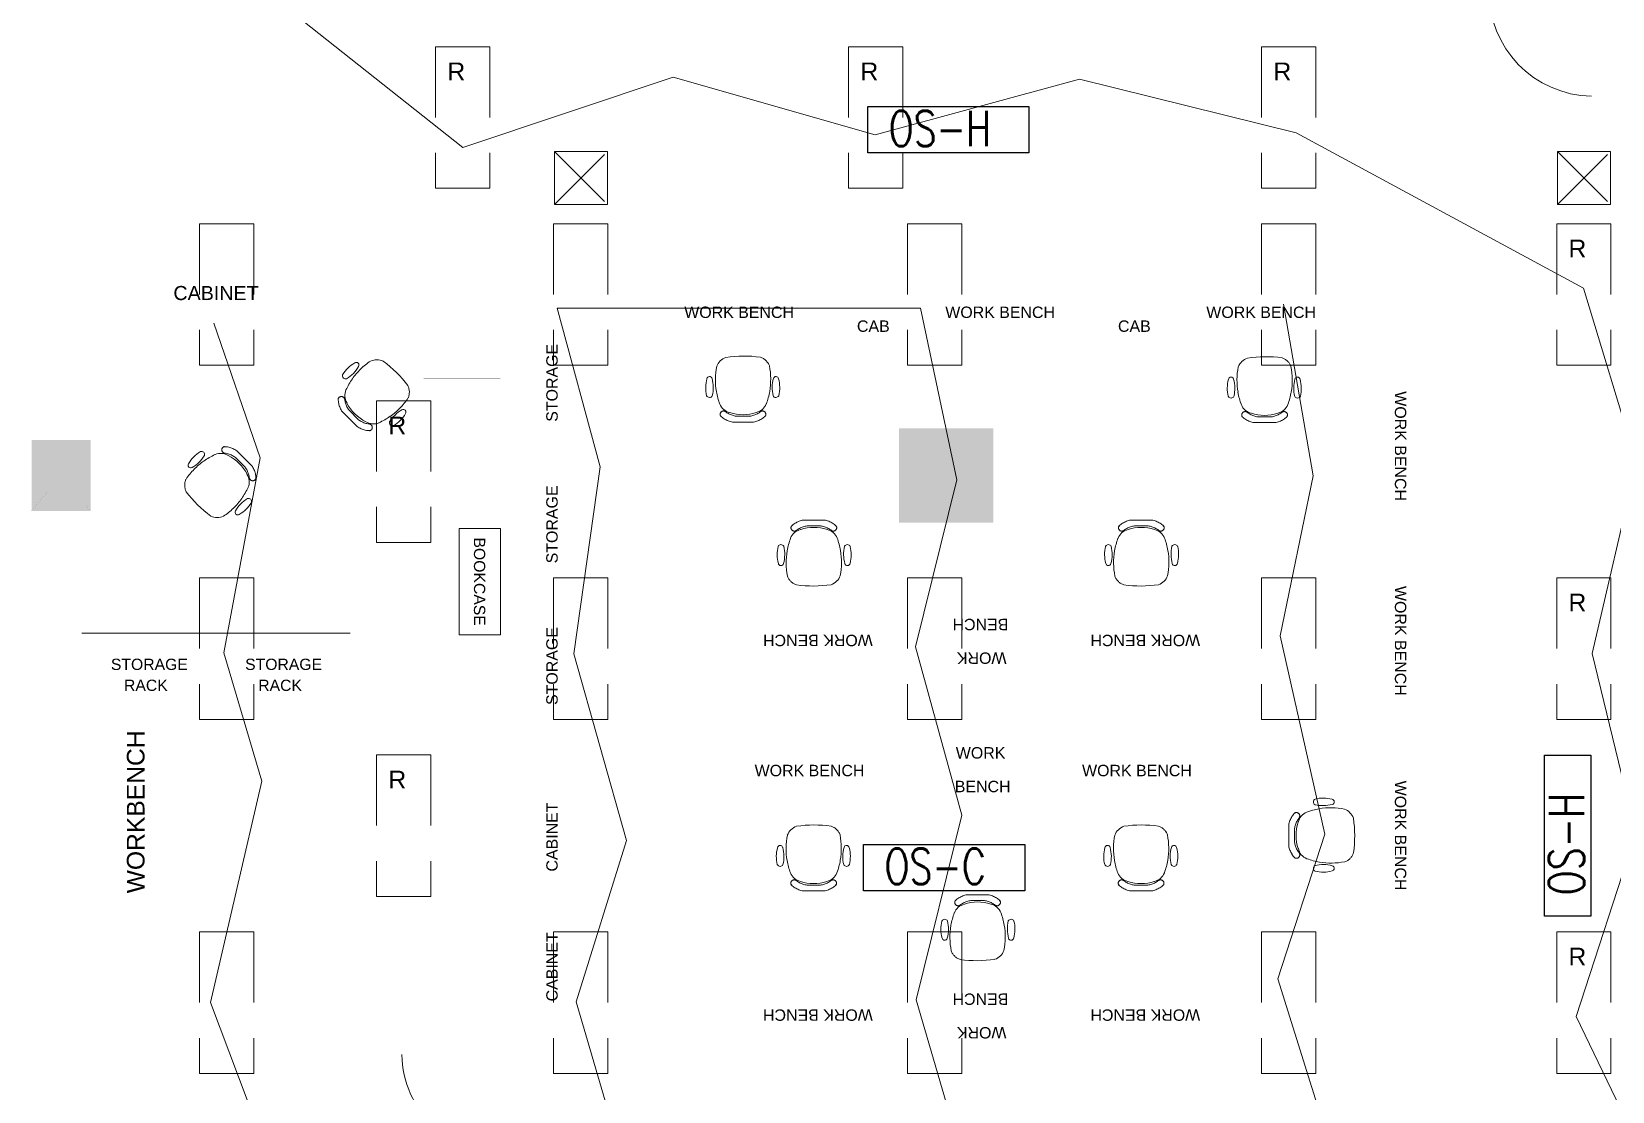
# Model space of a CAD drawing. Extents: x -6172 to 8039, y -4082 to 1639.
# Drawn here: x -202 to 334, y -133 to 226 of the extents above; entities that cross this region are included whole.
import ezdxf
from ezdxf.enums import TextEntityAlignment as Align

# ---------------------------------------------------------------- set-up
doc = ezdxf.new("R2010")
doc.units = 0
doc.header["$LTSCALE"] = 96
doc.header["$MEASUREMENT"] = 0
doc.linetypes.add('SHORT_DASHES', pattern=[0.375, 0.25, -0.125])
doc.layers.get('0').update_dxf_attribs({"linetype": 'CONTINUOUS', "lineweight": 0})
for name, color, linetype, lineweight in [('21', 7, 'CONTINUOUS', 0), ('A-DOOR', 2, 'CONTINUOUS', 0), ('A-FURN-BOOK', 2, 'CONTINUOUS', 0), ('A-FURN-CHAR', 3, 'CONTINUOUS', 0), ('A-FURN-FILE', 3, 'CONTINUOUS', 0), ('A-FURN-PNLS', 2, 'CONTINUOUS', 0), ('A-FURN-WKSF', 3, 'CONTINUOUS', 0), ('A-GRID-COLS', 2, 'CONTINUOUS', 0), ('A-PATT-WALL', 1, 'CONTINUOUS', 0), ('A-WALL-FULL', 6, 'CONTINUOUS', 0), ('FLT-Bus 1', 10, 'CONTINUOUS', 0), ('FLT-Bus 6', 190, 'CONTINUOUS', 0), ('NTS_NOT_TO_STANDARDS', 7, 'CONTINUOUS', 0)]:
    doc.layers.add(name, color=color, linetype=linetype, lineweight=lineweight)
doc.layers.add('FLT-Occupancy-Sensor', color=160, linetype='CONTINUOUS')
doc.styles.add('ARIAL', font='ARIAL', dxfattribs={"height": 0.2})
doc.styles.add('SIM-00', font='SIMPLEX.SHX', dxfattribs={"width": 0.75})

# ---------------------------------------------------------------- blocks, each defined once
blk = doc.blocks.new('ZZ000001')
at = {"layer": '21', "color": 7, "linetype": 'SHORT_DASHES'}
for p, q in [((-65.12, 220.95), (-65.12, 172.95)), ((-65.12, 220.95), (-46.75, 220.95)), ((-46.75, 220.95), (-46.75, 172.95)), ((74.89, 220.95), (74.89, 172.95)), ((74.89, 220.95), (93.26, 220.95)), ((93.26, 220.95), (93.26, 172.95)), ((214.89, 220.95), (214.89, 172.95)), ((214.89, 220.95), (233.27, 220.95)), ((233.27, 220.95), (233.27, 172.95)), ((-24.87, 167.45), (-6.87, 185.45)), ((-24.87, 185.45), (-6.87, 167.45)), ((-24.87, 167.45), (-24.87, 185.45)), ((-24.87, 185.45), (-6.87, 185.45)), ((-6.87, 167.45), (-6.87, 185.45)), ((315.15, 167.45), (333.15, 185.45)), ((315.15, 185.45), (333.15, 167.45)), ((315.15, 167.45), (315.15, 185.45)), ((315.15, 185.45), (333.15, 185.45)), ((333.15, 167.45), (333.15, 185.45)), ((-65.12, 172.95), (-46.75, 172.95)), ((74.89, 172.95), (93.26, 172.95)), ((214.89, 172.95), (233.27, 172.95)), ((-24.87, 167.45), (-6.87, 167.45)), ((315.15, 167.45), (333.15, 167.45)), ((-145.12, 160.95), (-145.12, 112.95)), ((-145.12, 160.95), (-126.75, 160.95)), ((-126.75, 160.95), (-126.75, 112.95)), ((-25.12, 160.95), (-25.12, 112.95)), ((-25.12, 160.95), (-6.74, 160.95)), ((-6.74, 160.95), (-6.74, 112.95)), ((94.89, 160.95), (94.89, 112.95)), ((94.89, 160.95), (113.26, 160.95)), ((113.26, 160.95), (113.26, 112.95)), ((214.89, 160.95), (214.89, 112.95)), ((214.89, 160.95), (233.27, 160.95)), ((233.27, 160.95), (233.27, 112.95)), ((314.9, 160.95), (314.9, 112.95)), ((314.9, 160.95), (333.27, 160.95)), ((333.27, 160.95), (333.27, 112.95)), ((-145.12, 112.95), (-126.75, 112.95)), ((-25.12, 112.95), (-6.74, 112.95)), ((94.89, 112.95), (113.26, 112.95)), ((214.89, 112.95), (233.27, 112.95)), ((314.9, 112.95), (333.27, 112.95)), ((-85.12, 100.95), (-85.12, 52.94)), ((-85.12, 100.95), (-66.75, 100.95)), ((-66.75, 100.95), (-66.75, 52.94)), ((-85.12, 52.94), (-66.75, 52.94)), ((-145.12, 40.94), (-145.12, -7.06)), ((-145.12, 40.94), (-126.75, 40.94)), ((-126.75, 40.94), (-126.75, -7.06)), ((-25.12, 40.94), (-25.12, -7.06)), ((-25.12, 40.94), (-6.74, 40.94)), ((-6.74, 40.94), (-6.74, -7.06)), ((94.89, 40.94), (94.89, -7.06)), ((94.89, 40.94), (113.26, 40.94)), ((113.26, 40.94), (113.26, -7.06)), ((214.89, 40.94), (214.89, -7.06)), ((214.89, 40.94), (233.27, 40.94)), ((233.27, 40.94), (233.27, -7.06)), ((314.9, 40.94), (314.9, -7.06)), ((314.9, 40.94), (333.27, 40.94)), ((333.27, 40.94), (333.27, -7.06)), ((-145.12, -7.06), (-126.75, -7.06)), ((-25.12, -7.06), (-6.74, -7.06)), ((94.89, -7.06), (113.26, -7.06)), ((214.89, -7.06), (233.27, -7.06)), ((314.9, -7.06), (333.27, -7.06)), ((-85.12, -19.06), (-85.12, -67.06)), ((-85.12, -19.06), (-66.75, -19.06)), ((-66.75, -19.06), (-66.75, -67.06)), ((-85.12, -67.06), (-66.75, -67.06)), ((-145.12, -79.06), (-145.12, -127.07)), ((-145.12, -79.06), (-126.75, -79.06)), ((-126.75, -79.06), (-126.75, -127.07)), ((-25.12, -79.06), (-25.12, -127.07)), ((-25.12, -79.06), (-6.74, -79.06)), ((-6.74, -79.06), (-6.74, -127.07)), ((94.89, -79.06), (94.89, -127.07)), ((94.89, -79.06), (113.26, -79.06)), ((113.26, -79.06), (113.26, -127.07)), ((214.89, -79.06), (214.89, -127.07)), ((214.89, -79.06), (233.27, -79.06)), ((233.27, -79.06), (233.27, -127.07)), ((314.9, -79.06), (314.9, -127.07)), ((314.9, -79.06), (333.27, -79.06)), ((333.27, -79.06), (333.27, -127.07)), ((-145.12, -127.07), (-126.75, -127.07)), ((-25.12, -127.07), (-6.74, -127.07)), ((94.89, -127.07), (113.26, -127.07)), ((214.89, -127.07), (233.27, -127.07)), ((314.9, -127.07), (333.27, -127.07))]:
    blk.add_line(p, q, dxfattribs=at)
at = {"layer": '21', "color": 7, "linetype": 'SHORT_DASHES', "style": 'ARIAL'}
for p in [(-61.12, 209.58), (78.89, 209.58), (218.89, 209.58), (318.9, 149.57), (-81.12, 89.57), (318.9, 29.57), (-81.12, -30.44), (318.9, -90.44)]:
    blk.add_text('R', height=6, dxfattribs=at).set_placement(p)
blk = doc.blocks.new('ZZ000047')
at = {"layer": 'A-FURN-CHAR', "color": 8, "linetype": 'Continuous'}
for p, q in [((176.33, -63.23), (171.71, -63.23)), ((170.43, -65.2), (177.61, -65.2))]:
    blk.add_line(p, q, dxfattribs=at)
for centre, radius, start, end in [((174.31, -84.36), 41.53, 82.2403, 98.4682), ((188.05, -50.84), 23.4, 168.7952, 179.3789), ((170.01, -48.27), 5.3, 110.1727, 158.1288), ((178.24, -48.08), 5.14, 58.5538, 70.7376), ((178.29, -47.99), 5.04, 46.2029, 58.5517), ((178.35, -47.93), 4.96, 33.7159, 46.1974), ((178.38, -47.91), 4.91, 21.1507, 33.7063), ((160, -50.75), 23.4, 0.6235, 11.2042), ((172.95, -53.53), 11.58, 164.8601, 193.6697), ((162.65, -50.65), 0.891, 12.9938, 170.677), ((152.36, -53.55), 11.58, 346.3325, 15.5354), ((188.29, -50.84), 23.64, 179.3847, 189.8979), ((159.76, -50.75), 23.64, 350.1071, 0.6174), ((195.47, -53.55), 11.58, 164.467, 193.6699), ((185.18, -50.65), 0.891, 9.3254, 167.0085), ((174.88, -53.53), 11.58, 346.3326, 15.1422), ((162.66, -55.78), 1.08, 206.6789, 332.1039), ((188.67, -50.77), 24.02, 189.9022, 200.3038), ((159.39, -50.68), 24.02, 339.7042, 350.1031), ((185.17, -55.78), 1.08, 207.8985, 333.3234), ((170.53, -57.36), 4.73, 201.7202, 257.8365), ((167.41, -62.61), 1.14, 168.0972, 179.4295), ((167.4, -62.61), 1.13, 179.4292, 190.8271), ((167.39, -62.61), 1.12, 190.8283, 202.2768), ((167.42, -62.61), 1.15, 156.8329, 168.0953), ((167.39, -62.61), 1.11, 202.2812, 213.7574), ((167.43, -62.61), 1.16, 145.6342, 156.833), ((167.43, -62.62), 1.16, 134.4866, 145.6376), ((171.75, -57.71), 7.59, 225.9465, 237.2951), ((167.43, -62.62), 1.17, 123.3666, 134.4923), ((167.43, -62.62), 1.17, 112.2402, 123.3667), ((167.43, -62.62), 1.16, 101.0905, 112.244), ((167.43, -62.61), 1.16, 89.8912, 101.0941), ((167.43, -62.6), 1.15, 78.624, 89.8912), ((171.82, -57.59), 7.73, 237.288, 248.4973), ((167.43, -62.59), 1.13, 67.2863, 78.6237), ((167.44, -62.58), 1.13, 55.8858, 67.2879), ((172.8, -55.7), 7.59, 231.2278, 241.3838), ((172.86, -55.58), 7.73, 241.3784, 251.4129), ((173.93, -48.64), 14.08, 251.7942, 288.9004), ((172.89, -55.5), 7.82, 251.4066, 261.3663), ((175.15, -55.5), 7.82, 278.6359, 288.5956), ((175.18, -55.58), 7.73, 288.5893, 298.6238), ((177.52, -57.32), 4.73, 282.1659, 338.2822), ((175.25, -55.7), 7.59, 298.6187, 308.7747), ((176.22, -57.59), 7.73, 291.5047, 302.7141), ((180.61, -62.58), 1.13, 112.7157, 124.1178), ((180.61, -62.59), 1.13, 101.3776, 112.715), ((180.61, -62.6), 1.15, 90.1134, 101.3806), ((176.3, -57.71), 7.59, 302.7072, 314.0557), ((180.61, -62.61), 1.16, 78.9075, 90.1105), ((180.61, -62.62), 1.16, 67.7588, 78.9124), ((180.61, -62.62), 1.17, 56.6334, 67.76), ((180.61, -62.62), 1.17, 45.5123, 56.6379), ((180.61, -62.62), 1.16, 34.3651, 45.5162), ((180.62, -62.61), 1.16, 23.1686, 34.3674), ((180.66, -62.61), 1.11, 326.2436, 337.7197), ((180.63, -62.61), 1.15, 11.9066, 23.169), ((180.65, -62.61), 1.12, 337.7269, 349.1754), ((180.64, -62.61), 1.14, 0.5741, 11.9064), ((180.65, -62.61), 1.13, 349.1746, 0.5725), ((171.85, -57.52), 7.8, 248.4885, 259.6235), ((176.19, -57.52), 7.8, 280.379, 291.514)]:
    blk.add_arc(centre, radius, start, end, dxfattribs=at)
blk = doc.blocks.new('ZZ000048')
at = {"layer": 'A-FURN-CHAR', "color": 8, "linetype": 'Continuous'}
for p, q in [((65.34, -63.23), (60.72, -63.23)), ((59.44, -65.2), (66.61, -65.2))]:
    blk.add_line(p, q, dxfattribs=at)
for centre, radius, start, end in [((63.32, -84.36), 41.53, 82.2403, 98.4682), ((77.06, -50.84), 23.4, 168.7952, 179.3789), ((59.02, -48.27), 5.3, 110.1727, 158.1288), ((67.24, -48.08), 5.14, 58.5538, 70.7376), ((67.3, -47.99), 5.04, 46.2029, 58.5517), ((67.35, -47.93), 4.96, 33.7159, 46.1974), ((67.39, -47.91), 4.91, 21.1507, 33.7063), ((49.01, -50.75), 23.4, 0.6235, 11.2042), ((61.95, -53.53), 11.58, 164.8601, 193.6697), ((51.65, -50.65), 0.891, 12.9938, 170.677), ((41.37, -53.55), 11.58, 346.3325, 15.5354), ((77.3, -50.84), 23.64, 179.3847, 189.8979), ((48.77, -50.75), 23.64, 350.1071, 0.6174), ((84.48, -53.55), 11.58, 164.467, 193.6699), ((74.19, -50.65), 0.891, 9.3254, 167.0085), ((63.89, -53.53), 11.58, 346.3326, 15.1422), ((51.67, -55.78), 1.08, 206.6789, 332.1039), ((77.67, -50.77), 24.02, 189.9022, 200.3038), ((48.4, -50.68), 24.02, 339.7042, 350.1031), ((74.18, -55.78), 1.08, 207.8985, 333.3234), ((59.54, -57.36), 4.73, 201.7202, 257.8365), ((56.41, -62.61), 1.14, 168.0972, 179.4295), ((56.4, -62.61), 1.13, 179.4292, 190.8271), ((56.42, -62.61), 1.15, 156.8329, 168.0953), ((56.4, -62.61), 1.12, 190.8283, 202.2768), ((56.39, -62.61), 1.11, 202.2812, 213.7574), ((56.43, -62.61), 1.16, 145.6342, 156.833), ((56.44, -62.62), 1.16, 134.4866, 145.6376), ((60.75, -57.71), 7.59, 225.9465, 237.2951), ((56.44, -62.62), 1.17, 123.3666, 134.4923), ((56.44, -62.62), 1.17, 112.2402, 123.3667), ((56.44, -62.62), 1.16, 101.0905, 112.244), ((56.44, -62.61), 1.16, 89.8912, 101.0941), ((56.44, -62.6), 1.15, 78.624, 89.8912), ((60.83, -57.59), 7.73, 237.288, 248.4973), ((56.44, -62.59), 1.13, 67.2863, 78.6237), ((56.44, -62.58), 1.13, 55.8858, 67.2879), ((61.8, -55.7), 7.59, 231.2278, 241.3838), ((61.87, -55.58), 7.73, 241.3784, 251.4129), ((62.94, -48.64), 14.08, 251.7942, 288.9004), ((61.9, -55.5), 7.82, 251.4066, 261.3663), ((64.16, -55.5), 7.82, 278.6359, 288.5956), ((64.19, -55.58), 7.73, 288.5893, 298.6238), ((66.52, -57.32), 4.73, 282.1659, 338.2822), ((64.25, -55.7), 7.59, 298.6187, 308.7747), ((65.23, -57.59), 7.73, 291.5047, 302.7141), ((69.61, -62.58), 1.13, 112.7157, 124.1178), ((69.62, -62.59), 1.13, 101.3776, 112.715), ((69.62, -62.6), 1.15, 90.1134, 101.3806), ((65.3, -57.71), 7.59, 302.7072, 314.0557), ((69.62, -62.61), 1.16, 78.9075, 90.1105), ((69.62, -62.62), 1.16, 67.7588, 78.9124), ((69.61, -62.62), 1.17, 56.6334, 67.76), ((69.61, -62.62), 1.17, 45.5123, 56.6379), ((69.62, -62.62), 1.16, 34.3651, 45.5162), ((69.62, -62.61), 1.16, 23.1686, 34.3674), ((69.66, -62.61), 1.11, 326.2436, 337.7197), ((69.63, -62.61), 1.15, 11.9066, 23.169), ((69.66, -62.61), 1.12, 337.7269, 349.1754), ((69.64, -62.61), 1.14, 0.5741, 11.9064), ((69.65, -62.61), 1.13, 349.1746, 0.5725), ((60.86, -57.52), 7.8, 248.4885, 259.6235), ((65.2, -57.52), 7.8, 280.379, 291.514)]:
    blk.add_arc(centre, radius, start, end, dxfattribs=at)
blk = doc.blocks.new('ZZ000049')
at = {"layer": 'A-FURN-CHAR', "color": 8, "linetype": 'Continuous'}
for p, q in [((122.19, -66.47), (115.02, -66.47)), ((116.29, -68.44), (120.91, -68.44))]:
    blk.add_line(p, q, dxfattribs=at)
for centre, radius, start, end in [((111.98, -69.06), 1.13, 169.1746, 180.5725), ((111.99, -69.06), 1.14, 180.5741, 191.9064), ((111.97, -69.06), 1.12, 157.7269, 169.1754), ((112, -69.06), 1.15, 191.9066, 203.169), ((111.97, -69.06), 1.11, 146.2435, 157.7197), ((112.01, -69.05), 1.16, 203.1686, 214.3674), ((116.33, -73.95), 7.59, 122.7072, 134.0557), ((116.4, -74.07), 7.73, 111.5047, 122.7141), ((117.38, -75.96), 7.59, 118.6188, 128.7747), ((116.43, -74.14), 7.8, 100.379, 111.514), ((117.44, -76.08), 7.73, 108.5893, 118.6239), ((118.69, -83.02), 14.08, 71.7942, 108.9004), ((117.47, -76.17), 7.82, 98.6359, 108.5957), ((119.73, -76.17), 7.82, 71.4066, 81.3663), ((120.77, -74.14), 7.8, 68.4885, 79.6235), ((119.76, -76.08), 7.73, 61.3784, 71.4129), ((119.83, -75.96), 7.59, 51.2278, 61.3838), ((120.8, -74.07), 7.73, 57.288, 68.4973), ((120.88, -73.95), 7.59, 45.9465, 57.2951), ((125.2, -69.05), 1.16, 325.6342, 336.833), ((125.24, -69.05), 1.11, 22.2813, 33.7574), ((125.21, -69.06), 1.15, 336.8329, 348.0953), ((125.23, -69.06), 1.12, 10.8283, 22.2768), ((125.23, -69.06), 1.13, 359.4292, 10.8271), ((125.22, -69.06), 1.14, 348.0972, 359.4295), ((107.45, -75.88), 1.08, 27.8985, 153.3234), ((133.23, -80.98), 24.02, 159.7041, 170.1031), ((115.11, -74.34), 4.73, 102.1659, 158.2822), ((112.01, -69.05), 1.16, 214.3651, 225.5162), ((112.02, -69.05), 1.17, 225.5123, 236.6379), ((112.02, -69.05), 1.17, 236.6334, 247.76), ((112.02, -69.05), 1.16, 247.7588, 258.9124), ((112.01, -69.06), 1.16, 258.9075, 270.1105), ((112.01, -69.07), 1.15, 270.1134, 281.3806), ((112.02, -69.08), 1.13, 281.3776, 292.715), ((112.02, -69.09), 1.13, 292.7157, 304.1178), ((122.09, -74.31), 4.73, 21.7202, 77.8365), ((125.19, -69.09), 1.13, 235.8858, 247.2879), ((125.19, -69.08), 1.13, 247.2863, 258.6237), ((125.19, -69.07), 1.15, 258.624, 269.8912), ((125.19, -69.06), 1.16, 269.8912, 281.0941), ((125.19, -69.05), 1.16, 281.0905, 292.244), ((125.19, -69.05), 1.17, 292.2402, 303.3667), ((125.19, -69.04), 1.17, 303.3666, 314.4923), ((125.19, -69.05), 1.16, 314.4866, 325.6376), ((103.96, -80.89), 24.02, 9.9022, 20.3038), ((129.97, -75.88), 1.08, 26.6789, 152.1039), ((117.74, -78.13), 11.58, 166.3326, 195.1422), ((97.15, -78.11), 11.58, 344.467, 13.6699), ((132.86, -80.92), 23.64, 170.1071, 180.6174), ((104.33, -80.82), 23.64, 359.3847, 9.8979), ((140.27, -78.11), 11.58, 166.3325, 195.5354), ((119.68, -78.13), 11.58, 344.8601, 13.6697), ((107.44, -81.01), 0.891, 189.3254, 347.0085), ((132.62, -80.92), 23.4, 180.6235, 191.2042), ((114.24, -83.76), 4.91, 201.1507, 213.7063), ((122.62, -83.4), 5.3, 290.1727, 338.1288), ((104.57, -80.82), 23.4, 348.7952, 359.3789), ((129.98, -81.01), 0.891, 192.9938, 350.677), ((114.28, -83.73), 4.96, 213.7159, 226.1974), ((114.33, -83.67), 5.04, 226.2029, 238.5517), ((114.39, -83.59), 5.14, 238.5538, 250.7376), ((118.31, -47.3), 41.53, 262.2404, 278.4682)]:
    blk.add_arc(centre, radius, start, end, dxfattribs=at)
blk = doc.blocks.new('ZZ000050')
at = {"layer": 'A-FURN-CHAR', "color": 8, "linetype": 'Continuous'}
for p, q in [((177.68, 60.51), (170.51, 60.51)), ((171.78, 58.54), (176.4, 58.54))]:
    blk.add_line(p, q, dxfattribs=at)
for centre, radius, start, end in [((171.82, 53.03), 7.59, 122.7072, 134.0557), ((171.89, 52.91), 7.73, 111.5047, 122.7141), ((171.92, 52.84), 7.8, 100.379, 111.514), ((176.26, 52.84), 7.8, 68.4885, 79.6235), ((176.29, 52.91), 7.73, 57.288, 68.4973), ((176.37, 53.03), 7.59, 45.9465, 57.2951), ((188.72, 46), 24.02, 159.7041, 170.1031), ((170.6, 52.64), 4.73, 102.1659, 158.2822), ((167.47, 57.92), 1.13, 169.1746, 180.5725), ((167.48, 57.92), 1.14, 180.5741, 191.9064), ((167.46, 57.92), 1.12, 157.7269, 169.1754), ((167.49, 57.92), 1.15, 191.9066, 203.169), ((167.46, 57.92), 1.11, 146.2435, 157.7197), ((167.5, 57.93), 1.16, 203.1686, 214.3674), ((167.5, 57.93), 1.16, 214.3651, 225.5162), ((167.5, 57.93), 1.17, 225.5123, 236.6379), ((167.5, 57.93), 1.17, 236.6334, 247.76), ((167.5, 57.93), 1.16, 247.7588, 258.9124), ((167.5, 57.92), 1.16, 258.9075, 270.1105), ((167.5, 57.91), 1.15, 270.1134, 281.3806), ((167.5, 57.9), 1.13, 281.3776, 292.715), ((167.51, 57.89), 1.13, 292.7157, 304.1178), ((172.87, 51.02), 7.59, 118.6188, 128.7747), ((172.93, 50.9), 7.73, 108.5893, 118.6239), ((174.18, 43.96), 14.08, 71.7942, 108.9004), ((172.96, 50.81), 7.82, 98.6359, 108.5957), ((175.22, 50.81), 7.82, 71.4066, 81.3663), ((175.25, 50.9), 7.73, 61.3784, 71.4129), ((177.58, 52.67), 4.73, 21.7202, 77.8365), ((175.32, 51.02), 7.59, 51.2278, 61.3838), ((180.67, 57.89), 1.13, 235.8858, 247.2879), ((180.68, 57.9), 1.13, 247.2863, 258.6237), ((180.68, 57.91), 1.15, 258.624, 269.8912), ((180.68, 57.92), 1.16, 269.8912, 281.0941), ((180.68, 57.93), 1.16, 281.0905, 292.244), ((180.68, 57.93), 1.17, 292.2402, 303.3667), ((180.68, 57.94), 1.17, 303.3666, 314.4923), ((180.68, 57.93), 1.16, 314.4866, 325.6376), ((180.69, 57.93), 1.16, 325.6342, 336.833), ((180.73, 57.93), 1.11, 22.2813, 33.7574), ((180.7, 57.92), 1.15, 336.8329, 348.0953), ((180.72, 57.92), 1.12, 10.8283, 22.2768), ((180.72, 57.92), 1.13, 359.4292, 10.8271), ((180.71, 57.92), 1.14, 348.0972, 359.4295), ((159.45, 46.09), 24.02, 9.9022, 20.3038), ((173.23, 48.85), 11.58, 166.3326, 195.1422), ((162.94, 51.1), 1.08, 27.8985, 153.3234), ((152.64, 48.87), 11.58, 344.467, 13.6699), ((188.35, 46.06), 23.64, 170.1071, 180.6174), ((159.82, 46.16), 23.64, 359.3847, 9.8979), ((195.75, 48.87), 11.58, 166.3325, 195.5354), ((185.45, 51.1), 1.08, 26.6789, 152.1039), ((175.17, 48.85), 11.58, 344.8601, 13.6697), ((162.93, 45.97), 0.891, 189.3254, 347.0085), ((188.11, 46.06), 23.4, 180.6235, 191.2042), ((160.06, 46.16), 23.4, 348.7952, 359.3789), ((185.46, 45.97), 0.891, 192.9938, 350.677), ((169.73, 43.22), 4.91, 201.1507, 213.7063), ((169.77, 43.25), 4.96, 213.7159, 226.1974), ((169.82, 43.31), 5.04, 226.2029, 238.5517), ((169.88, 43.39), 5.14, 238.5538, 250.7376), ((173.8, 79.68), 41.53, 262.2404, 278.4682), ((178.1, 43.58), 5.3, 290.1727, 338.1288)]:
    blk.add_arc(centre, radius, start, end, dxfattribs=at)
blk = doc.blocks.new('ZZ000051')
at = {"layer": 'A-FURN-CHAR', "color": 8, "linetype": 'Continuous'}
for p, q in [((66.69, 60.51), (59.51, 60.51)), ((60.79, 58.54), (65.41, 58.54))]:
    blk.add_line(p, q, dxfattribs=at)
for centre, radius, start, end in [((60.82, 53.03), 7.59, 122.7072, 134.0557), ((60.9, 52.91), 7.73, 111.5047, 122.7141), ((60.93, 52.84), 7.8, 100.379, 111.514), ((65.27, 52.84), 7.8, 68.4885, 79.6235), ((65.3, 52.91), 7.73, 57.288, 68.4973), ((65.37, 53.03), 7.59, 45.9465, 57.2951), ((77.73, 46), 24.02, 159.7041, 170.1031), ((59.6, 52.64), 4.73, 102.1659, 158.2822), ((56.47, 57.92), 1.13, 169.1746, 180.5725), ((56.48, 57.92), 1.14, 180.5741, 191.9064), ((56.47, 57.92), 1.12, 157.7269, 169.1754), ((56.49, 57.92), 1.15, 191.9066, 203.169), ((56.46, 57.92), 1.11, 146.2435, 157.7197), ((56.5, 57.93), 1.16, 203.1686, 214.3674), ((56.51, 57.93), 1.16, 214.3651, 225.5162), ((56.51, 57.93), 1.17, 225.5123, 236.6379), ((56.51, 57.93), 1.17, 236.6334, 247.76), ((56.51, 57.93), 1.16, 247.7588, 258.9124), ((56.51, 57.92), 1.16, 258.9075, 270.1105), ((56.51, 57.91), 1.15, 270.1134, 281.3806), ((56.51, 57.9), 1.13, 281.3776, 292.715), ((56.51, 57.89), 1.13, 292.7157, 304.1178), ((61.87, 51.02), 7.59, 118.6188, 128.7747), ((61.94, 50.9), 7.73, 108.5893, 118.6239), ((63.19, 43.96), 14.08, 71.7942, 108.9004), ((61.97, 50.81), 7.82, 98.6359, 108.5957), ((64.23, 50.81), 7.82, 71.4066, 81.3663), ((64.26, 50.9), 7.73, 61.3784, 71.4129), ((66.59, 52.67), 4.73, 21.7202, 77.8365), ((64.32, 51.02), 7.59, 51.2278, 61.3838), ((69.68, 57.89), 1.13, 235.8858, 247.2879), ((69.69, 57.9), 1.13, 247.2863, 258.6237), ((69.69, 57.91), 1.15, 258.624, 269.8912), ((69.69, 57.92), 1.16, 269.8912, 281.0941), ((69.69, 57.93), 1.16, 281.0905, 292.244), ((69.68, 57.93), 1.17, 292.2402, 303.3667), ((69.68, 57.94), 1.17, 303.3666, 314.4923), ((69.69, 57.93), 1.16, 314.4866, 325.6376), ((69.69, 57.93), 1.16, 325.6342, 336.833), ((69.73, 57.93), 1.11, 22.2813, 33.7574), ((69.7, 57.92), 1.15, 336.8329, 348.0953), ((69.73, 57.92), 1.12, 10.8283, 22.2768), ((69.71, 57.92), 1.14, 348.0972, 359.4295), ((69.72, 57.92), 1.13, 359.4292, 10.8271), ((48.46, 46.09), 24.02, 9.9022, 20.3038), ((62.24, 48.85), 11.58, 166.3326, 195.1422), ((51.95, 51.1), 1.08, 27.8985, 153.3234), ((41.65, 48.87), 11.58, 344.467, 13.6699), ((77.35, 46.06), 23.64, 170.1071, 180.6174), ((48.83, 46.16), 23.64, 359.3847, 9.8979), ((84.76, 48.87), 11.58, 166.3325, 195.5354), ((74.46, 51.1), 1.08, 26.6789, 152.1039), ((64.17, 48.85), 11.58, 344.8601, 13.6697), ((51.94, 45.97), 0.891, 189.3254, 347.0085), ((77.12, 46.06), 23.4, 180.6235, 191.2042), ((49.07, 46.16), 23.4, 348.7952, 359.3789), ((74.47, 45.97), 0.891, 192.9938, 350.677), ((58.74, 43.22), 4.91, 201.1507, 213.7063), ((58.77, 43.25), 4.96, 213.7159, 226.1974), ((58.83, 43.31), 5.04, 226.2029, 238.5517), ((58.88, 43.39), 5.14, 238.5538, 250.7376), ((62.81, 79.68), 41.53, 262.2404, 278.4682), ((67.11, 43.58), 5.3, 290.1727, 338.1288)]:
    blk.add_arc(centre, radius, start, end, dxfattribs=at)
blk = doc.blocks.new('ZZ000052')
at = {"layer": 'A-FURN-CHAR', "color": 8, "linetype": 'Continuous'}
for p, q in [((35.5, 93.73), (42.67, 93.73)), ((41.4, 95.7), (36.78, 95.7))]:
    blk.add_line(p, q, dxfattribs=at)
for centre, radius, start, end in [((53.12, 108.09), 23.4, 168.7952, 179.3789), ((35.08, 110.66), 5.3, 110.1727, 158.1288), ((39.38, 74.56), 41.53, 82.2403, 98.4682), ((43.3, 110.85), 5.14, 58.5538, 70.7376), ((43.36, 110.94), 5.04, 46.2029, 58.5517), ((43.41, 110.99), 4.96, 33.7159, 46.1974), ((43.45, 111.02), 4.91, 21.1507, 33.7063), ((25.07, 108.18), 23.4, 0.6235, 11.2042), ((38.01, 105.4), 11.58, 164.8601, 193.6697), ((27.71, 108.28), 0.891, 12.9938, 170.677), ((17.42, 105.38), 11.58, 346.3325, 15.5354), ((53.36, 108.09), 23.64, 179.3847, 189.8979), ((24.83, 108.18), 23.64, 350.1071, 0.6174), ((60.54, 105.38), 11.58, 164.467, 193.6699), ((50.25, 108.28), 0.891, 9.3254, 167.0085), ((39.95, 105.4), 11.58, 346.3326, 15.1422), ((27.72, 103.14), 1.08, 206.6789, 332.1039), ((53.73, 108.15), 24.02, 189.9022, 200.3038), ((24.46, 108.24), 24.02, 339.7042, 350.1031), ((50.24, 103.14), 1.08, 207.8985, 333.3234), ((35.6, 101.57), 4.73, 201.7202, 257.8365), ((32.47, 96.32), 1.14, 168.0972, 179.4295), ((32.48, 96.32), 1.15, 156.8329, 168.0953), ((32.49, 96.31), 1.16, 145.6342, 156.833), ((32.5, 96.31), 1.16, 134.4866, 145.6376), ((32.5, 96.31), 1.17, 123.3666, 134.4923), ((32.5, 96.31), 1.17, 112.2402, 123.3667), ((32.5, 96.31), 1.16, 101.0905, 112.244), ((32.5, 96.32), 1.16, 89.8912, 101.0941), ((32.5, 96.33), 1.15, 78.624, 89.8912), ((32.5, 96.34), 1.13, 67.2863, 78.6237), ((32.5, 96.35), 1.13, 55.8858, 67.2879), ((37.86, 103.22), 7.59, 231.2278, 241.3838), ((37.93, 103.35), 7.73, 241.3784, 251.4129), ((39, 110.29), 14.08, 251.7942, 288.9004), ((40.25, 103.35), 7.73, 288.5893, 298.6238), ((42.58, 101.6), 4.73, 282.1659, 338.2822), ((40.31, 103.22), 7.59, 298.6187, 308.7747), ((45.67, 96.35), 1.13, 112.7157, 124.1178), ((45.67, 96.34), 1.13, 101.3776, 112.715), ((45.68, 96.33), 1.15, 90.1134, 101.3806), ((45.68, 96.32), 1.16, 78.9075, 90.1105), ((45.68, 96.31), 1.16, 67.7588, 78.9124), ((45.67, 96.31), 1.17, 56.6334, 67.76), ((45.67, 96.31), 1.17, 45.5123, 56.6379), ((45.68, 96.31), 1.16, 34.3651, 45.5162), ((45.68, 96.31), 1.16, 23.1686, 34.3674), ((45.69, 96.32), 1.15, 11.9066, 23.169), ((45.7, 96.32), 1.14, 0.5741, 11.9064), ((32.46, 96.32), 1.13, 179.4292, 190.8271), ((32.46, 96.32), 1.12, 190.8283, 202.2768), ((32.45, 96.32), 1.11, 202.2812, 213.7574), ((36.81, 101.22), 7.59, 225.9465, 237.2951), ((36.89, 101.34), 7.73, 237.288, 248.4973), ((36.92, 101.41), 7.8, 248.4885, 259.6235), ((37.96, 103.43), 7.82, 251.4066, 261.3663), ((40.22, 103.43), 7.82, 278.6359, 288.5956), ((41.26, 101.41), 7.8, 280.379, 291.514), ((41.29, 101.34), 7.73, 291.5047, 302.7141), ((41.36, 101.22), 7.59, 302.7072, 314.0557), ((45.72, 96.32), 1.11, 326.2436, 337.7197), ((45.72, 96.32), 1.12, 337.7269, 349.1754), ((45.71, 96.32), 1.13, 349.1746, 0.5725)]:
    blk.add_arc(centre, radius, start, end, dxfattribs=at)
blk = doc.blocks.new('ZZ000053')
at = {"layer": 'A-FURN-CHAR', "color": 8, "linetype": 'Continuous'}
for p, q in [((212.3, 93.52), (219.48, 93.52)), ((218.2, 95.49), (213.58, 95.49))]:
    blk.add_line(p, q, dxfattribs=at)
for centre, radius, start, end in [((211.88, 110.45), 5.3, 110.1727, 158.1288), ((216.18, 74.35), 41.53, 82.2403, 98.4682), ((220.11, 110.64), 5.14, 58.5538, 70.7376), ((220.16, 110.72), 5.04, 46.2029, 58.5517), ((220.22, 110.78), 4.96, 33.7159, 46.1974), ((220.25, 110.81), 4.91, 21.1507, 33.7063), ((214.82, 105.18), 11.58, 164.8601, 193.6697), ((204.52, 108.06), 0.891, 12.9938, 170.677), ((194.23, 105.16), 11.58, 346.3325, 15.5354), ((229.92, 107.87), 23.4, 168.7952, 179.3789), ((230.16, 107.87), 23.64, 179.3847, 189.8979), ((201.87, 107.97), 23.4, 0.6235, 11.2042), ((201.63, 107.97), 23.64, 350.1071, 0.6174), ((237.34, 105.16), 11.58, 164.467, 193.6699), ((227.05, 108.06), 0.891, 9.3254, 167.0085), ((216.75, 105.18), 11.58, 346.3326, 15.1422), ((204.53, 102.93), 1.08, 206.6789, 332.1039), ((230.53, 107.94), 24.02, 189.9022, 200.3038), ((201.26, 108.03), 24.02, 339.7042, 350.1031), ((227.04, 102.93), 1.08, 207.8985, 333.3234), ((212.4, 101.36), 4.73, 201.7202, 257.8365), ((209.29, 96.11), 1.15, 156.8329, 168.0953), ((209.29, 96.1), 1.16, 145.6342, 156.833), ((209.3, 96.1), 1.16, 134.4866, 145.6376), ((209.3, 96.09), 1.17, 123.3666, 134.4923), ((209.3, 96.1), 1.17, 112.2402, 123.3667), ((209.3, 96.1), 1.16, 101.0905, 112.244), ((209.3, 96.11), 1.16, 89.8912, 101.0941), ((209.3, 96.12), 1.15, 78.624, 89.8912), ((209.3, 96.13), 1.13, 67.2863, 78.6237), ((209.31, 96.14), 1.13, 55.8858, 67.2879), ((214.67, 103.01), 7.59, 231.2278, 241.3838), ((215.8, 110.07), 14.08, 251.7942, 288.9004), ((219.38, 101.39), 4.73, 282.1659, 338.2822), ((217.12, 103.01), 7.59, 298.6187, 308.7747), ((222.47, 96.14), 1.13, 112.7157, 124.1178), ((222.48, 96.13), 1.13, 101.3776, 112.715), ((222.48, 96.12), 1.15, 90.1134, 101.3806), ((222.48, 96.11), 1.16, 78.9075, 90.1105), ((222.48, 96.1), 1.16, 67.7588, 78.9124), ((222.48, 96.1), 1.17, 56.6334, 67.76), ((222.48, 96.1), 1.17, 45.5123, 56.6379), ((222.48, 96.1), 1.16, 34.3651, 45.5162), ((222.49, 96.1), 1.16, 23.1686, 34.3674), ((222.5, 96.11), 1.15, 11.9066, 23.169), ((209.28, 96.11), 1.14, 168.0972, 179.4295), ((209.27, 96.11), 1.13, 179.4292, 190.8271), ((209.26, 96.11), 1.12, 190.8283, 202.2768), ((209.25, 96.11), 1.11, 202.2812, 213.7574), ((213.61, 101), 7.59, 225.9465, 237.2951), ((213.69, 101.12), 7.73, 237.288, 248.4973), ((213.72, 101.2), 7.8, 248.4885, 259.6235), ((214.73, 103.13), 7.73, 241.3784, 251.4129), ((214.76, 103.22), 7.82, 251.4066, 261.3663), ((217.02, 103.22), 7.82, 278.6359, 288.5956), ((218.06, 101.2), 7.8, 280.379, 291.514), ((217.05, 103.13), 7.73, 288.5893, 298.6238), ((218.09, 101.12), 7.73, 291.5047, 302.7141), ((218.17, 101), 7.59, 302.7072, 314.0557), ((222.53, 96.11), 1.11, 326.2436, 337.7197), ((222.52, 96.11), 1.12, 337.7269, 349.1754), ((222.5, 96.11), 1.14, 0.5741, 11.9064), ((222.52, 96.11), 1.13, 349.1746, 0.5725)]:
    blk.add_arc(centre, radius, start, end, dxfattribs=at)
blk = doc.blocks.new('ZZ000054')
at = {"layer": 'A-FURN-CHAR', "color": 8, "linetype": 'Continuous'}
for p, q in [((224.07, -42.79), (224.07, -49.96)), ((226.04, -48.69), (226.04, -44.07))]:
    blk.add_line(p, q, dxfattribs=at)
for centre, radius, start, end in [((238.5, -61.02), 24.02, 99.9022, 110.3038), ((233.49, -35.01), 1.08, 116.6789, 242.1039), ((235.72, -24.71), 11.58, 256.3325, 285.5354), ((235.74, -45.3), 11.58, 74.8601, 103.6697), ((238.43, -60.64), 23.64, 89.3847, 99.8979), ((238.43, -60.41), 23.4, 78.7952, 89.3789), ((238.62, -35), 0.891, 282.9938, 80.677), ((241, -42.36), 5.3, 20.1727, 68.1288), ((231.75, -44.21), 7.8, 158.4885, 169.6235), ((231.68, -44.18), 7.73, 147.288, 158.4973), ((231.56, -44.1), 7.59, 135.9465, 147.2951), ((226.66, -39.74), 1.11, 112.2813, 123.7574), ((233.77, -45.25), 7.82, 161.4066, 171.3663), ((226.66, -39.74), 1.12, 100.8283, 112.2768), ((233.69, -45.22), 7.73, 151.3784, 161.4129), ((226.66, -39.75), 1.13, 89.4292, 100.8271), ((240.63, -46.29), 14.08, 161.7942, 198.9004), ((226.66, -39.76), 1.14, 78.0972, 89.4295), ((226.66, -39.77), 1.15, 66.8329, 78.0953), ((233.57, -45.15), 7.59, 141.2278, 151.3838), ((226.66, -39.78), 1.16, 55.6342, 66.833), ((231.91, -42.89), 4.73, 111.7202, 167.8365), ((226.65, -39.79), 1.16, 44.4866, 55.6376), ((226.65, -39.79), 1.17, 33.3666, 44.4923), ((226.65, -39.79), 1.17, 22.2402, 33.3667), ((226.69, -39.79), 1.13, 325.8858, 337.2879), ((226.65, -39.79), 1.16, 11.0905, 22.244), ((226.68, -39.79), 1.13, 337.2863, 348.6237), ((226.66, -39.79), 1.16, 359.8912, 11.0941), ((226.67, -39.79), 1.15, 348.624, 359.8912), ((204.9, -46.67), 41.53, 352.2404, 8.4682), ((231.75, -48.55), 7.8, 190.379, 201.514), ((231.68, -48.57), 7.73, 201.5047, 212.7141), ((231.56, -48.65), 7.59, 212.7072, 224.0557), ((233.77, -47.51), 7.82, 188.6359, 198.5957), ((233.69, -47.53), 7.73, 198.5893, 208.6239), ((233.57, -47.6), 7.59, 208.6187, 218.7747), ((231.95, -49.87), 4.73, 192.1659, 248.2822), ((226.69, -52.96), 1.13, 22.7157, 34.1178), ((226.65, -52.96), 1.17, 326.6334, 337.76), ((226.68, -52.96), 1.13, 11.3776, 22.715), ((226.65, -52.96), 1.16, 337.7589, 348.9124), ((226.67, -52.97), 1.15, 0.1134, 11.3806), ((226.66, -52.97), 1.16, 348.9075, 0.1105), ((241.28, -50.65), 5.04, 316.2029, 328.5517), ((241.19, -50.59), 5.14, 328.5538, 340.7376), ((226.66, -53.01), 1.11, 236.2435, 247.7197), ((226.66, -53.01), 1.12, 247.7269, 259.1754), ((226.66, -53), 1.13, 259.1746, 270.5725), ((226.66, -52.99), 1.14, 270.5741, 281.9064), ((226.66, -52.98), 1.15, 281.9066, 293.1689), ((226.66, -52.97), 1.16, 293.1686, 304.3674), ((226.65, -52.97), 1.16, 304.3651, 315.5162), ((226.65, -52.96), 1.17, 315.5123, 326.6379), ((238.59, -31.75), 24.02, 249.7041, 260.1031), ((233.49, -57.53), 1.08, 117.8985, 243.3234), ((235.72, -67.83), 11.58, 74.467, 103.6699), ((235.74, -47.24), 11.58, 256.3326, 285.1422), ((238.52, -32.12), 23.64, 260.1071, 270.6174), ((238.62, -57.54), 0.891, 279.3254, 77.0085), ((238.52, -32.36), 23.4, 270.6235, 281.2042), ((241.36, -50.74), 4.91, 291.1507, 303.7063), ((241.34, -50.7), 4.96, 303.7159, 316.1974)]:
    blk.add_arc(centre, radius, start, end, dxfattribs=at)
blk = doc.blocks.new('ZZ000146')
at = {"layer": 'A-FURN-CHAR', "color": 8, "linetype": 'Continuous'}
for p, q in [((-132.98, 81.72), (-129.71, 78.45)), ((-127.42, 78.94), (-132.49, 84.01))]:
    blk.add_line(p, q, dxfattribs=at)
for centre, radius, start, end in [((-138.81, 73.84), 11.58, 121.3326, 150.1422), ((-153.36, 88.41), 11.58, 299.467, 328.6699), ((-130.09, 61.18), 23.64, 125.1071, 135.6174), ((-144.49, 82.7), 1.08, 342.8985, 108.3234), ((-129.87, 60.87), 24.02, 114.7042, 125.1031), ((-137.99, 78.38), 4.73, 57.1659, 113.2822), ((-136.44, 84.31), 1.16, 169.3651, 180.5161), ((-136.43, 84.31), 1.17, 180.5123, 191.6379), ((-136.44, 84.31), 1.16, 158.1686, 169.3674), ((-136.43, 84.31), 1.17, 191.6334, 202.76), ((-136.45, 84.32), 1.15, 146.9066, 158.1689), ((-136.44, 84.31), 1.16, 202.7589, 213.9124), ((-136.46, 84.32), 1.14, 135.5741, 146.9064), ((-136.44, 84.3), 1.16, 213.9075, 225.1105), ((-136.47, 84.33), 1.13, 124.1745, 135.5725), ((-136.45, 84.3), 1.15, 225.1134, 236.3806), ((-136.47, 84.34), 1.12, 112.7269, 124.1754), ((-136.46, 84.29), 1.13, 236.3776, 247.715), ((-136.48, 84.34), 1.11, 101.2436, 112.7197), ((-136.46, 84.28), 1.13, 247.7157, 259.1178), ((-136.86, 77.79), 7.59, 77.7072, 89.0558), ((-137.53, 75.63), 7.59, 73.6188, 83.7747), ((-141.6, 69.71), 14.08, 26.7941, 63.9004), ((-137.57, 75.5), 7.73, 63.5893, 73.6239), ((-136.89, 77.65), 7.73, 66.5048, 77.7141), ((-137.61, 75.42), 7.82, 53.6359, 63.5957), ((-136.92, 77.58), 7.8, 55.379, 66.514), ((-130.26, 61.35), 23.4, 135.6234, 146.2042), ((-148.13, 79.08), 0.891, 144.3254, 302.0085), ((-136.01, 73.82), 7.82, 26.4065, 36.3662), ((-133.03, 73.47), 4.73, 336.7202, 32.8365), ((-135.93, 73.86), 7.73, 16.3784, 26.4129), ((-135.8, 73.9), 7.59, 6.2278, 16.3838), ((-133.85, 74.51), 7.8, 23.4885, 34.6235), ((-133.78, 74.54), 7.73, 12.288, 23.4973), ((-133.64, 74.57), 7.59, 0.9465, 12.2951), ((-145.22, 72.33), 4.96, 168.7158, 181.1974), ((-145.14, 72.33), 5.04, 181.2029, 193.5517), ((-145.26, 72.33), 4.91, 156.1507, 168.7063), ((-145.04, 72.35), 5.14, 193.5538, 205.7377), ((-116.61, 95.24), 41.53, 217.2404, 233.4682), ((-150.51, 81.63), 24.02, 324.9022, 335.3038), ((-127.15, 74.97), 1.13, 190.8858, 202.2879), ((-127.14, 74.97), 1.13, 202.2863, 213.6237), ((-127.13, 74.98), 1.15, 213.624, 224.8912), ((-127.12, 74.99), 1.16, 224.8912, 236.0941), ((-127.12, 74.99), 1.16, 236.0905, 247.244), ((-127.12, 75), 1.17, 247.2402, 258.3667), ((-127.12, 75), 1.17, 258.3666, 269.4923), ((-127.12, 74.99), 1.16, 269.4866, 280.6377), ((-127.12, 74.99), 1.16, 280.6342, 291.833), ((-127.11, 74.98), 1.15, 291.8329, 303.0952), ((-127.11, 74.97), 1.14, 303.0972, 314.4295), ((-127.1, 74.96), 1.13, 314.4291, 325.8271), ((-127.09, 74.96), 1.12, 325.8283, 337.2768), ((-127.09, 74.95), 1.11, 337.2812, 348.7574), ((-150.03, 81.25), 23.4, 303.7951, 314.3788), ((-150.19, 81.41), 23.64, 314.3846, 324.8979), ((-122.87, 57.92), 11.58, 121.3325, 150.5354), ((-137.44, 72.47), 11.58, 299.8601, 328.6697), ((-128.58, 66.79), 1.08, 341.6789, 107.1039), ((-139.09, 66.67), 5.3, 245.1727, 293.1288), ((-132.2, 63.15), 0.891, 147.9938, 305.6769)]:
    blk.add_arc(centre, radius, start, end, dxfattribs=at)
blk = doc.blocks.new('ZZ000147')
at = {"layer": 'A-FURN-CHAR', "color": 8, "linetype": 'Continuous'}
for p, q in [((-96.77, 97.25), (-91.7, 92.18)), ((-91.21, 94.48), (-94.47, 97.74))]:
    blk.add_line(p, q, dxfattribs=at)
for centre, radius, start, end in [((-86.74, 103.73), 11.58, 119.8601, 148.6697), ((-101.32, 118.27), 11.58, 301.3325, 330.5354), ((-91.99, 113.05), 0.891, 327.9938, 125.6769), ((-74.16, 94.95), 23.4, 123.7951, 134.3788), ((-85.1, 109.52), 5.3, 65.1727, 113.1288), ((-107.58, 80.96), 41.53, 37.2403, 53.4682), ((-95.61, 109.41), 1.08, 161.6789, 287.1039), ((-73.68, 94.56), 24.02, 144.9022, 155.3038), ((-73.99, 94.78), 23.64, 134.3846, 144.8979), ((-97.09, 101.24), 1.12, 145.8283, 157.2768), ((-97.09, 101.23), 1.13, 134.4292, 145.8271), ((-97.08, 101.23), 1.14, 123.0972, 134.4295), ((-97.07, 101.22), 1.15, 111.8329, 123.0952), ((-97.07, 101.21), 1.16, 100.6343, 111.833), ((-97.07, 101.2), 1.16, 89.4866, 100.6376), ((-97.07, 101.2), 1.17, 78.3666, 89.4923), ((-97.07, 101.2), 1.17, 67.2402, 78.3667), ((-97.07, 101.2), 1.16, 56.0905, 67.244), ((-97.06, 101.21), 1.16, 44.8912, 56.0941), ((-97.06, 101.21), 1.15, 33.624, 44.8912), ((-97.05, 101.22), 1.13, 22.2863, 33.6237), ((-91.16, 102.73), 4.73, 156.7202, 212.8365), ((-93.93, 114.85), 23.4, 315.6234, 326.2042), ((-79.15, 103.84), 5.14, 13.5538, 25.7377), ((-78.92, 103.86), 4.91, 336.1507, 348.7063), ((-79.05, 103.87), 5.04, 1.2029, 13.5516), ((-78.97, 103.87), 4.96, 348.7158, 1.1974), ((-97.1, 101.24), 1.11, 157.2812, 168.7574), ((-90.55, 101.62), 7.59, 180.9465, 192.2951), ((-90.41, 101.65), 7.73, 192.288, 203.4973), ((-90.34, 101.68), 7.8, 203.4885, 214.6235), ((-97.04, 101.22), 1.13, 10.8858, 22.2879), ((-88.39, 102.3), 7.59, 186.2278, 196.3838), ((-88.25, 102.34), 7.73, 196.3784, 206.4129), ((-88.17, 102.37), 7.82, 206.4065, 216.3663), ((-82.59, 106.49), 14.08, 206.7942, 243.9004), ((-70.83, 87.79), 11.58, 119.467, 148.6698), ((-94.1, 115.01), 23.64, 305.1071, 315.6174), ((-85.38, 102.36), 11.58, 301.3326, 330.1422), ((-76.06, 97.11), 0.891, 324.3254, 122.0085), ((-87.27, 98.61), 7.8, 235.379, 246.514), ((-86.58, 100.78), 7.82, 233.6358, 243.5957), ((-87.3, 98.54), 7.73, 246.5047, 257.7141), ((-86.62, 100.7), 7.73, 243.5893, 253.6239), ((-86.65, 100.57), 7.59, 253.6187, 263.7747), ((-86.19, 97.81), 4.73, 237.1659, 293.2822), ((-87.73, 91.91), 1.13, 67.7157, 79.1178), ((-87.73, 91.9), 1.13, 56.3776, 67.715), ((-87.74, 91.9), 1.15, 45.1134, 56.3806), ((-87.74, 91.89), 1.16, 33.9075, 45.1105), ((-87.72, 91.87), 1.14, 315.5741, 326.9064), ((-87.75, 91.88), 1.16, 22.7588, 33.9123), ((-87.73, 91.88), 1.15, 326.9066, 338.1689), ((-87.75, 91.88), 1.17, 11.6334, 22.76), ((-87.74, 91.88), 1.16, 338.1686, 349.3675), ((-87.75, 91.88), 1.17, 0.5123, 11.6379), ((-87.75, 91.88), 1.16, 349.3651, 0.5161), ((-94.32, 115.33), 24.02, 294.7042, 305.1031), ((-79.69, 93.49), 1.08, 162.8985, 288.3234), ((-87.33, 98.4), 7.59, 257.7072, 269.0558), ((-87.71, 91.86), 1.11, 281.2436, 292.7197), ((-87.71, 91.86), 1.12, 292.7269, 304.1754), ((-87.72, 91.86), 1.13, 304.1746, 315.5725)]:
    blk.add_arc(centre, radius, start, end, dxfattribs=at)
blk = doc.blocks.new('FLT-Occupancy Sensor Hallway')
at = {"layer": 'FLT-Occupancy-Sensor'}
blk.add_lwpolyline([(0, 0), (54.64, 0), (54.64, -15.71), (0, -15.71)], close=True, dxfattribs=at)
at = {"layer": 'FLT-Occupancy-Sensor', "insert": (7.08, -1.46), "char_height": 12, "width": 54.6376, "attachment_point": 1, "style": 'SIM-00'}
blk.add_mtext('OS-H', dxfattribs=at)
blk = doc.blocks.new('FLT-Occupancy Sensor Ceiling')
at = {"layer": 'FLT-Occupancy-Sensor'}
blk.add_lwpolyline([(0, 0), (54.64, 0), (54.64, -15.71), (0, -15.71)], close=True, dxfattribs=at)
at = {"layer": 'FLT-Occupancy-Sensor', "insert": (7.08, -1.46), "char_height": 12, "width": 54.6376, "attachment_point": 1, "style": 'SIM-00'}
blk.add_mtext('OS-C', dxfattribs=at)

msp = doc.modelspace()

# ---------------------------------------------------------------- linework, layer by layer
at = {"layer": 'A-DOOR', "const_width": 0.00174}
for points in [[(326.75, 240.17), (326.75, 204.17)], [(326.75, 240.17), (327.94, 240.17), (327.94, 204.17), (326.75, 204.17)], [(-40.6, -118.88), (-76.6, -118.88), (-76.6, -120.65), (-40.6, -120.65), (-40.6, -118.88)]]:
    msp.add_lwpolyline(points, dxfattribs=at)
at = {"layer": 'A-DOOR'}
for centre, radius, start, end in [((327.35, 239.57), 35.4, 179.0287, 269.028), ((-41.48, -119.77), 35.13, 181.4358, 271.439)]:
    msp.add_arc(centre, radius, start, end, dxfattribs=at)
at = {"layer": 'A-FURN-BOOK'}
for p, q in [((-57.16, 21.6), (-57.16, 57.6)), ((-57.16, 57.6), (-43.16, 57.6)), ((-43.16, 57.6), (-43.16, 21.6)), ((-43.16, 21.6), (-57.16, 21.6))]:
    msp.add_line(p, q, dxfattribs=at)
at = {"layer": 'A-FURN-FILE', "const_width": 0.00174}
for points in [[(123.52, 151.6), (123.52, 169.6), (159.52, 169.6), (159.52, 151.6)], [(159.52, 151.6), (159.52, 169.6), (195.52, 169.6), (195.52, 151.6)], [(195.52, 151.6), (195.52, 169.6), (231.52, 169.6), (231.52, 151.6)]]:
    msp.add_lwpolyline(points, close=True, dxfattribs=at)
msp.add_lwpolyline([(-120.16, 146.6), (-156.16, 146.6), (-156.16, 128.55), (-120.16, 128.55), (-120.16, 146.6)], dxfattribs=at)
at = {"layer": 'A-FURN-PNLS', "const_width": 0.00174}
for points in [[(-81.16, 144.6), (-81.16, 146.6), (-117.16, 146.6), (-117.16, 144.6)], [(-81.16, 144.6), (-81.16, 146.6), (-45.16, 146.6), (-45.16, 144.6)], [(-117.16, 144.6), (-117.16, 120.6), (-119.16, 120.6), (-119.16, 144.6), (-117.16, 144.6)], [(-45.16, 144.6), (-43.16, 144.6), (-43.16, 108.6), (-45.16, 108.6)], [(-179.03, 67.6), (-181.03, 67.6), (-181.03, 115.6), (-179.03, 115.6)], [(-155.03, 115.6), (-179.03, 115.6), (-179.03, 117.6), (-155.03, 117.6), (-155.03, 115.6)], [(-45.16, 108.6), (-43.16, 108.6), (-43.16, 60.6), (-45.16, 60.6)], [(-179.03, 31.6), (-181.03, 31.6), (-181.03, 67.6), (-179.03, 67.6)], [(-69.16, 60.6), (-45.16, 60.6), (-45.16, 58.6), (-69.16, 58.6), (-69.16, 60.6)], [(-105.03, 55.6), (-105.03, 31.6), (-107.03, 31.6), (-107.03, 55.6), (-105.03, 55.6)], [(-143.03, 31.6), (-143.03, 29.6), (-179.03, 29.6), (-179.03, 31.6)], [(-143.03, 31.6), (-143.03, 29.6), (-107.03, 29.6), (-107.03, 31.6)]]:
    msp.add_lwpolyline(points, dxfattribs=at)
at = {"layer": 'A-FURN-WKSF'}
for p, q in [((-185.04, 22.17), (-139.54, 22.17)), ((-139.54, 22.17), (-94.04, 22.17))]:
    msp.add_line(p, q, dxfattribs=at)
at = {"layer": 'A-FURN-WKSF', "const_width": 0.00174}
for points in [[(-117.16, 120.6), (-81.16, 120.6), (-81.16, 144.6), (-117.16, 144.6), (-117.16, 120.6)], [(-69.16, 108.6), (-45.16, 108.6), (-45.16, 144.6), (-81.16, 144.6), (-81.16, 120.6), (-69.16, 108.6)], [(-155.03, 67.6), (-155.03, 115.6), (-179.03, 115.6), (-179.03, 67.6), (-155.03, 67.6)], [(-69.16, 108.6), (-69.16, 60.6), (-45.16, 60.6), (-45.16, 108.6), (-69.16, 108.6)], [(-155.03, 67.6), (-179.03, 67.6), (-179.03, 31.6), (-143.03, 31.6), (-143.03, 55.6), (-155.03, 67.6)], [(-107.03, 55.6), (-143.03, 55.6), (-143.03, 31.6), (-107.03, 31.6), (-107.03, 55.6)]]:
    msp.add_lwpolyline(points, dxfattribs=at)
at = {"layer": 'A-GRID-COLS', "const_width": 0.00174}
for points in [[(91.95, 59.58), (123.95, 91.58)], [(91.95, 91.58), (123.95, 59.58)], [(91.95, 59.58), (91.95, 91.58), (123.95, 91.58), (123.95, 59.58), (91.95, 59.58)], [(-182.03, 63.59), (-202.03, 87.59)], [(-182.03, 63.59), (-182.03, 87.59), (-202.03, 87.59), (-202.03, 63.59), (-182.03, 63.59)], [(-202.03, 63.59), (-182.03, 87.59)], [(-192.03, 75.59), (-192.03, 75.59)], [(107.95, 75.58), (107.95, 75.58)]]:
    msp.add_lwpolyline(points, dxfattribs=at)
at = {"layer": 'A-PATT-WALL'}
for points in [[(91.95, 91.59), (123.95, 91.59), (91.95, 59.58), (123.95, 59.58)], [(-202.03, 87.59), (-182.03, 87.59), (-202.03, 63.59), (-182.03, 63.59)]]:
    msp.add_solid(points, dxfattribs=at)
at = {"layer": 'A-WALL-FULL', "const_width": 0.00174}
for points in [[(-202.01, 1045.53), (-202.07, -1734.3)], [(-186.01, 543.56), (-186.02, 87.59)], [(-186.03, 151.6), (281.94, 151.6), (281.94, -213.37)], [(-186.03, 147.6), (277.94, 147.6)], [(-42.04, -118.88), (-42.04, 147.6)], [(-38.03, 147.6), (-38.03, -118.88)], [(277.94, 147.6), (277.94, -213.37)], [(-186.03, 63.59), (-186.03, -272.39)], [(-38.03, -118.88), (-42.04, -118.88)]]:
    msp.add_lwpolyline(points, dxfattribs=at)
at = {"layer": 'FLT-Bus 1'}
msp.add_lwpolyline([(-139.96, 253.4), (-55.92, 186.82), (15.4, 210.58), (83.93, 191.02), (153.16, 209.89), (226.58, 191.71), (323.95, 139.08), (341.95, 79.91), (326.87, 15.24), (341.74, -45.57), (321.51, -107.79), (342.52, -151.35), (323.08, -226.51), (354.32, -282.65), (336.72, -349.49), (400.07, -323.1), (461.66, -344.21), (507.41, -319.59), (583.08, -344.21), (635.87, -319.59), (706.26, -349.49), (753.78, -303.76), (820.65, -342.45), (857.6, -411.05)], dxfattribs=at)
at = {"layer": 'FLT-Bus 6'}
for points in [[(3.81, -175.34), (-17.53, -102.83), (-0.46, -48.09), (-18.24, 15.18), (-9.37, 78.59), (-23.93, 132.32), (99.26, 132.32), (111.58, 74.11), (97.58, 17.59), (113.26, -39.5), (97.81, -102.1), (115.41, -162.4)], [(243.38, -168.6), (220.43, -95.02), (236.26, -45.97), (221.22, 21.27), (232.39, 75.49), (222.26, 133.71)], [(-140.35, 127.28), (-124.54, 81.56), (-136.96, 15.52), (-123.98, -27.94), (-141.48, -103), (-119.46, -161.14)]]:
    msp.add_lwpolyline(points, dxfattribs=at)

# ---------------------------------------------------------------- block references
for name in ['ZZ000001', 'ZZ000147', 'ZZ000052', 'ZZ000053', 'ZZ000146', 'ZZ000051', 'ZZ000050', 'ZZ000054', 'ZZ000048', 'ZZ000047', 'ZZ000049']:
    msp.add_blockref(name, (0, 0))
at = {"layer": 'FLT-Occupancy-Sensor'}
for name, p in [('FLT-Occupancy Sensor Hallway', (81.37, 200.71)), ('FLT-Occupancy Sensor Ceiling', (79.96, -49.4))]:
    msp.add_blockref(name, p, dxfattribs=at)
at = {"layer": 'FLT-Occupancy-Sensor', "rotation": 90}
msp.add_blockref('FLT-Occupancy Sensor Hallway', (310.78, -73.77), dxfattribs=at)

# ---------------------------------------------------------------- texts
at = {"layer": 'NTS_NOT_TO_STANDARDS', "style": 'ARIAL'}
for s, height, p in [('CABINET', 4.772, (-154, 135.07)), ('STORAGE', 3.818, (-175.19, 9.7)), ('STORAGE', 3.818, (-129.69, 9.7)), ('   RACK', 3.818, (-175.19, 2.59)), ('   RACK', 3.818, (-129.69, 2.59))]:
    msp.add_text(s, height=height, dxfattribs=at).set_placement(p)
for s, height, p in [('WORK BENCH', 3.864, (37.76, 129)), ('WORK BENCH', 3.864, (126.24, 129)), ('WORK BENCH', 3.864, (214.72, 129)), ('CAB', 3.868, (83.26, 124.3)), ('CAB', 3.868, (171.74, 124.3)), ('WORK', 3.868, (119.61, -20.33)), ('WORK BENCH', 3.868, (61.63, -26.32)), ('WORK BENCH', 3.868, (172.62, -26.32)), ('BENCH', 3.868, (120.33, -31.73))]:
    msp.add_text(s, height=height, dxfattribs=at).set_placement(p, align=Align.CENTER)
for s, height, rotation, p in [('STORAGE', 3.865, 90, (-23.74, 107.02)), ('WORK BENCH', 3.866, 270, (260.04, 85.56)), ('STORAGE', 3.865, 90, (-23.74, 59.03)), ('WORK BENCH', 3.866, 270, (260.04, 19.57)), ('BENCH', 3.866, 180, (119.57, 27.03)), ('STORAGE', 3.865, 90, (-23.74, 11.03)), ('WORK BENCH', 3.863, 180, (64.47, 21.63)), ('WORK BENCH', 3.863, 180, (175.46, 21.63)), ('WORK', 3.866, 180, (119.99, 15.64)), ('WORK BENCH', 3.866, 270, (260.04, -46.43)), ('CABINET', 3.865, 90, (-23.74, -46.92)), ('CABINET', 3.865, 90, (-23.74, -90.93)), ('BENCH', 3.862, 180, (119.57, -99.95)), ('WORK BENCH', 3.866, 180, (64.47, -105.34)), ('WORK BENCH', 3.866, 180, (175.46, -105.34)), ('WORK', 3.862, 180, (119.99, -111.34))]:
    msp.add_text(s, height=height, rotation=rotation, dxfattribs=at).set_placement(p, align=Align.CENTER)
for s, height, rotation, p in [('BOOKCASE', 3.818, 270, (-52.13, 54.6)), ('WORKBENCH', 5.979, 90, (-163.8, -66.01))]:
    msp.add_text(s, height=height, rotation=rotation, dxfattribs=at).set_placement(p)

doc.saveas('drawing.dxf')
